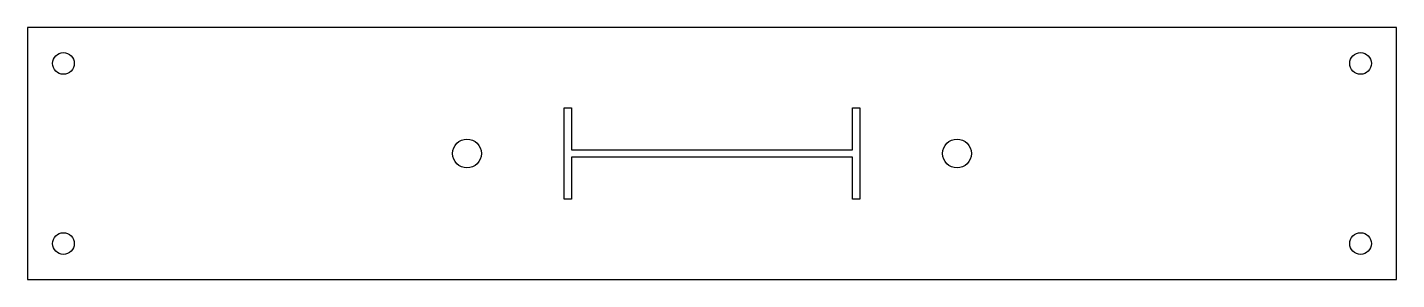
# Model space of a CAD drawing. Header units: millimetres. Extents: x -95 to 95, y -17 to 18.
import ezdxf

# ---------------------------------------------------------------- set-up
doc = ezdxf.new("R2010")
doc.units = ezdxf.units.MM
doc.layers.get('0').update_dxf_attribs({"linetype": 'CONTINUOUS'})

msp = doc.modelspace()

# ---------------------------------------------------------------- linework, layer by layer
for points in [[(-95, 17.5), (-95, -17.5), (95, -17.5), (95, 17.5)], [(19.5, -6.35), (19.5, -0.5), (-19.5, -0.5), (-19.5, -6.35), (-20.5, -6.35), (-20.5, 6.35), (-19.5, 6.35), (-19.5, 0.5), (19.5, 0.5), (19.5, 6.35), (20.5, 6.35), (20.5, -6.35)]]:
    msp.add_lwpolyline(points, close=True)
for centre, radius in [((-90, 12.5), 1.5), ((90, 12.5), 1.5), ((-34, 0), 2), ((34, 0), 2), ((-90, -12.5), 1.5), ((90, -12.5), 1.5)]:
    msp.add_circle(centre, radius)

doc.saveas('drawing.dxf')
